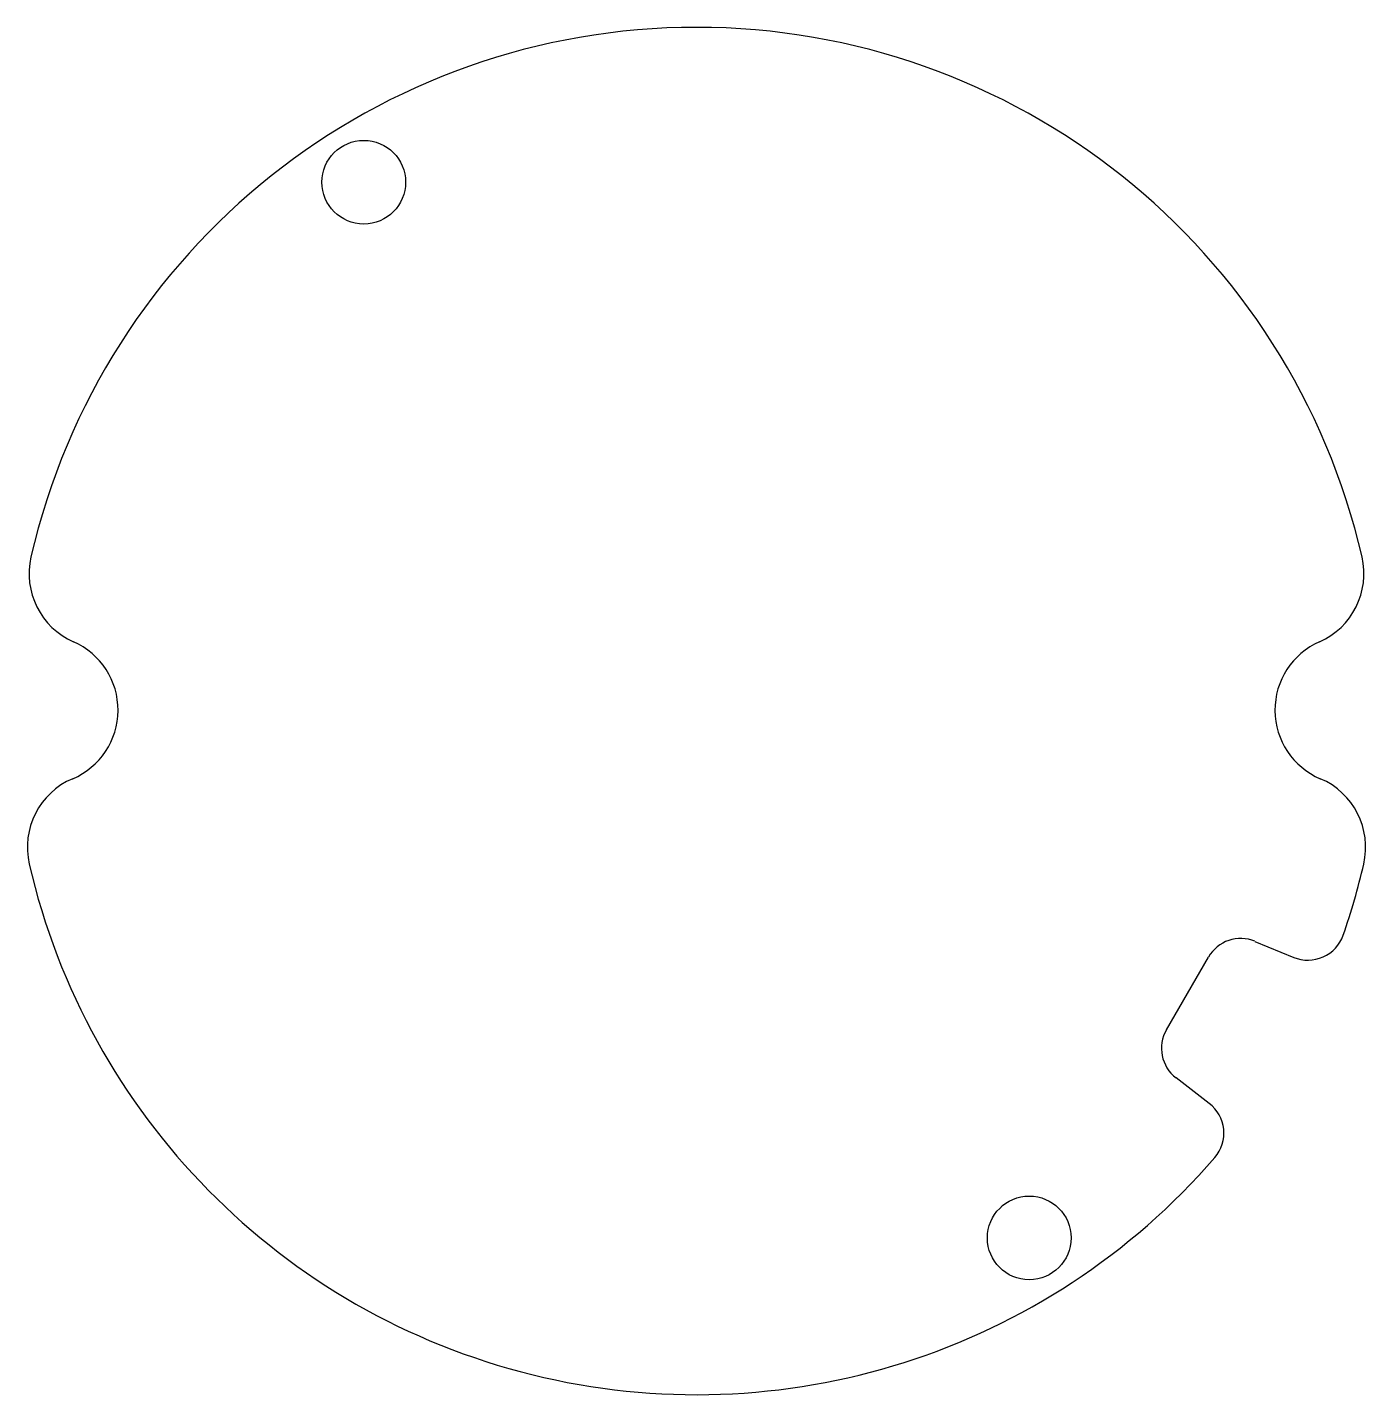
# Model space of a CAD drawing. Header units: millimetres. Extents: x -17.9 to 17.9, y -18.3 to 18.3.
import ezdxf

# ---------------------------------------------------------------- set-up
doc = ezdxf.new("R2010")
doc.units = ezdxf.units.MM

msp = doc.modelspace()

# ---------------------------------------------------------------- linework, layer by layer
at = {"color": 7, "linetype": 'Continuous', "lineweight": 25}
for p, q in [((14.965, -6.199), (16.003, -6.628)), ((12.593, -8.568), (13.716, -6.622)), ((13.742, -10.545), (12.851, -9.861))]:
    msp.add_line(p, q, dxfattribs=at)
for centre in [(-8.917, 14.149), (8.917, -14.149)]:
    msp.add_circle(centre, 1.121, dxfattribs=at)
for centre, radius, start, end in [((0, 0), 18.3, 12.9723, 167.0277), ((-15.884, 3.659), 2, 167.0277, 246.1715), ((15.884, 3.659), 2, 293.8285, 12.9723), ((-17.5, 0), 2, 293.1001, 66.1715), ((17.5, 0), 2, 113.8285, 246.8999), ((-15.931, -3.679), 2, 113.1001, 193.0048), ((15.931, -3.679), 2, 346.9952, 66.8999), ((0, 0), 18.35, 193.0048, 319.1951), ((0, 0), 18.35, 340.8049, 346.9952), ((14.583, -7.122), 1, 67.5007, 150), ((16.385, -5.704), 1, 247.5007, 340.8049), ((13.459, -9.068), 1, 150, 232.4993), ((13.133, -11.338), 1, 319.1951, 52.4993)]:
    msp.add_arc(centre, radius, start, end, dxfattribs=at)

doc.saveas('drawing.dxf')
